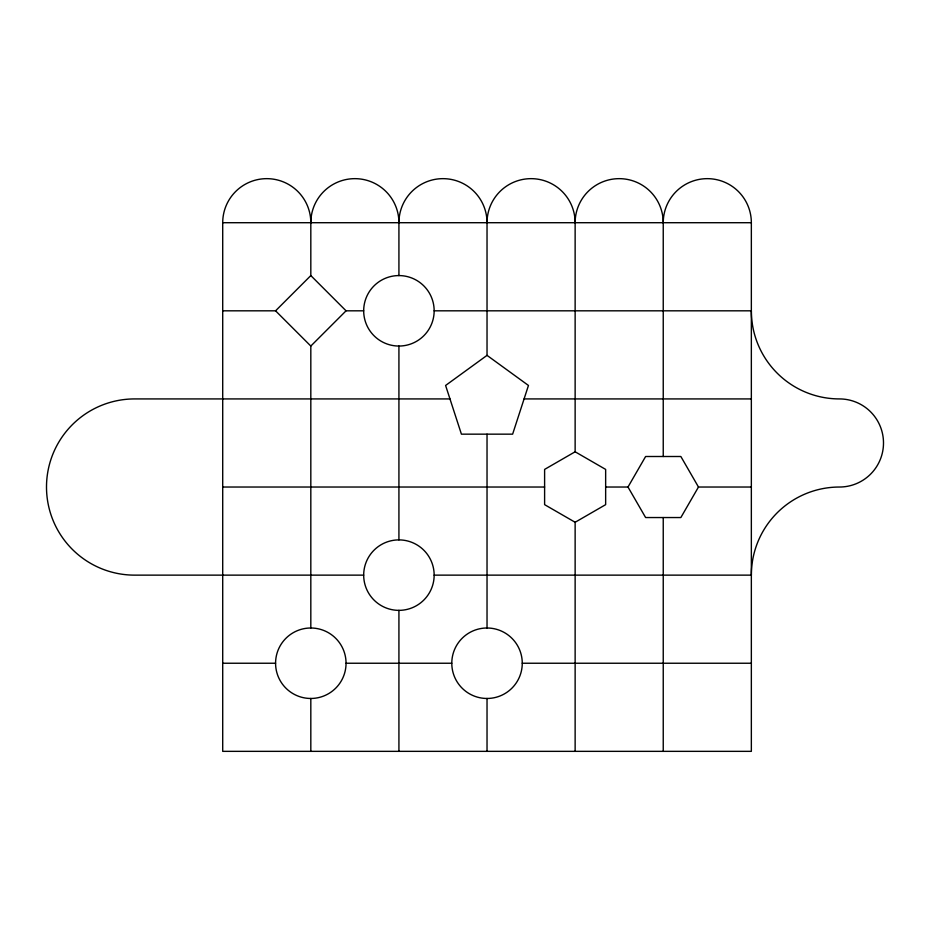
<?xml version="1.0" encoding="UTF-8"?>
<svg xmlns="http://www.w3.org/2000/svg" width="930" height="930" viewBox="0 0 930 930"><rect width="100%" height="100%" fill="white"/><g stroke="black" fill="none" stroke-linecap="round" stroke-linejoin="round"><path stroke-width="1.4" d="M698.477 487.029L680.853 517.545L645.618 517.545L627.994 487.029L645.618 456.502L680.853 456.502L698.477 487.029L751.347 487.029M222.712 310.818L275.571 310.818L310.818 275.571L310.818 222.712A44.047 44.047 0 0 0 266.759 178.653A44.047 44.047 0 0 0 222.712 222.712L222.712 751.347L751.347 751.347L751.347 222.712A44.047 44.047 0 0 0 707.288 178.653A44.047 44.047 0 0 0 663.241 222.712L663.241 456.502M310.818 627.994L310.818 346.053L346.053 310.818L363.676 310.818M487.029 355.365L445.598 385.462L461.42 434.159L512.628 434.159L528.461 385.462L487.029 355.365L487.029 222.712A44.047 44.047 0 0 0 442.971 178.653A44.047 44.047 0 0 0 398.924 222.712L398.924 275.571M663.241 222.712A44.047 44.047 0 0 0 619.182 178.653A44.047 44.047 0 0 0 575.135 222.712L575.135 451.782L544.608 469.406L544.608 504.653L575.135 522.265L575.135 751.347M575.135 522.265L605.651 504.653L605.651 469.406L575.135 451.782M222.712 222.712L751.347 222.712M434.159 310.818A35.247 35.247 0 0 1 381.3 341.333A35.247 35.247 0 0 1 381.3 280.29A35.247 35.247 0 0 1 434.159 310.818L751.347 310.818A88.106 88.106 0 0 0 839.453 398.924A44.047 44.047 0 0 1 883.5 442.971A44.047 44.047 0 0 1 839.453 487.029A88.106 88.106 0 0 0 751.347 575.135L434.159 575.135A35.247 35.247 0 0 0 381.3 544.608A35.247 35.247 0 0 0 381.3 605.651A35.247 35.247 0 0 0 434.159 575.135M449.969 398.924L134.606 398.924A88.106 88.106 0 0 0 46.5 487.029A88.106 88.106 0 0 0 134.606 575.135L363.676 575.135M524.078 398.924L751.347 398.924M222.712 487.029L544.608 487.029M605.651 487.029L627.994 487.029M222.712 663.241L275.571 663.241M346.053 663.241A35.247 35.247 0 0 1 293.194 693.757A35.247 35.247 0 0 1 293.194 632.714A35.247 35.247 0 0 1 346.053 663.241L451.782 663.241M522.265 663.241A35.247 35.247 0 0 0 469.406 632.714A35.247 35.247 0 0 0 469.406 693.757A35.247 35.247 0 0 0 522.265 663.241L751.347 663.241M310.818 275.571L346.053 310.818M275.571 310.818L310.818 346.053M663.241 517.545L663.241 751.347M487.029 434.159L487.029 627.994M487.029 698.477L487.029 751.347M398.924 346.053L398.924 539.888M398.924 610.371L398.924 751.347M310.818 698.477L310.818 751.347M487.029 222.712A44.047 44.047 0 0 1 531.077 178.653A44.047 44.047 0 0 1 575.135 222.712M310.818 222.712A44.047 44.047 0 0 1 354.865 178.653A44.047 44.047 0 0 1 398.924 222.712"/></g></svg>
